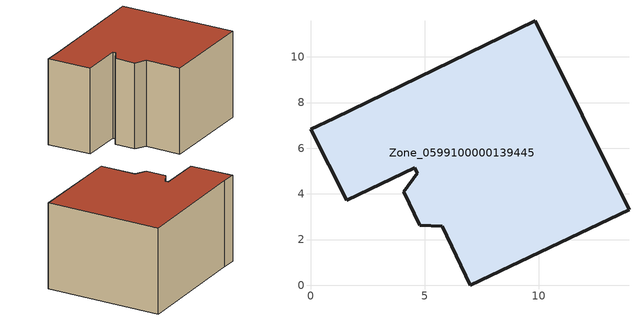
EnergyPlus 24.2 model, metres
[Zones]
Zone_0599100000139445
 floor ground (C_G): 4.78,2.63 4.08,4.1 4.67,4.9 4.56,5.14 1.58,3.73 0,6.83 1.05,7.3 9.85,11.58 13.95,3.3 7.01,0 5.78,2.58 z0.81
 wall outside (C_F): 1.05,7.3 0,6.83 1.58,3.73 4.56,5.14 4.67,4.9 4.08,4.1 4.78,2.63 5.78,2.58 7.01,0 13.95,3.3 9.85,11.58 1.05,7.3 z0.81:7.71
 roof outside (C_R): 13.95,3.3 9.85,11.58 1.05,7.3 0,6.83 1.58,3.73 4.56,5.14 4.67,4.9 4.08,4.1 4.78,2.63 5.78,2.58 7.01,0 z7.71
[BUILDING]
Pand.0599100000139445: North Axis=0; Terrain=City; Loads Convergence Tolerance Value=0.04; Temperature Convergence Tolerance Value=0.4; Solar Distribution=FullExterior; Maximum Number of Warmup Days=25; Minimum Number of Warmup Days=1
[Site:Location]
Rotterdam.The.Hague.AP_ZH_NLD Design_Conditions: Latitude=51.96; Longitude=4.45; Time Zone=1; Elevation=-4.5
[SITE:GROUNDTEMPERATURE:BUILDINGSURFACE]
18, 18, 18, 18, 18, 18, 18, 18, 18, 18, 18, 18
[MATERIAL] Thermal Absorptance=0.9; Solar Absorptance=0.7; Visible Absorptance=0.7
Name | Roughness | Thickness | Conductivity | Density | Specific Heat
G.TC.1946 | MediumSmooth | 0.15 | 1 | 540 | 1210
F.TC.1946 | Rough | 0.3 | 0.857143 | 1920 | 840
R.TC.1946 | MediumRough | 0.2 | 0.909091 | 1500 | 1000
[CONSTRUCTION]
C_G: G.TC.1946
C_F: F.TC.1946
C_R: R.TC.1946
[ZONE]
Zone_0599100000139445: Type=1; Multiplier=1; Ceiling Height=Autocalculate; Volume=Autocalculate; Floor Area=autocalculate; Part of Total Floor Area=Yes
[ZONEINFILTRATION:DESIGNFLOWRATE]
Infil_Zone_0599100000139445: Zone or ZoneList or Space or SpaceList=Zone_0599100000139445; Schedule=AlwaysOn; Design Flow Rate Calculation Method=Flow/Area; Flow Rate per Floor Area=0.003; Constant Term Coefficient=1; Temperature Term Coefficient=0; Velocity Term Coefficient=0; Velocity Squared Term Coefficient=0
[HVACTEMPLATE:ZONE:IDEALLOADSAIRSYSTEM]
Zone_0599100000139445: Maximum Heating Supply Air Temperature=50; Minimum Cooling Supply Air Temperature=13; Maximum Heating Supply Air Humidity Ratio=0.0156; Minimum Cooling Supply Air Humidity Ratio=0.0077; Heating Limit=NoLimit; Cooling Limit=NoLimit; Dehumidification Control Type=ConstantSensibleHeatRatio; Cooling Sensible Heat Ratio=0.7; Dehumidification Setpoint=60; Humidification Control Type=None; Humidification Setpoint=30; Outdoor Air Method=None; Outdoor Air Flow Rate per Person=0.00944; Outdoor Air Flow Rate per Zone Floor Area=0; Outdoor Air Flow Rate per Zone=0; Demand Controlled Ventilation Type=None; Outdoor Air Economizer Type=NoEconomizer; Heat Recovery Type=None; Sensible Heat Recovery Effectiveness=0.7; Latent Heat Recovery Effectiveness=0.65
[ZONECONTROL:THERMOSTAT]
ThermostatControl_Zone_0599100000139445: Zone or ZoneList=Zone_0599100000139445; Control Type Schedule=DualSetpointControlType; Control 1=Thermostat_Zone_0599100000139445; Temperature Difference Between Cutout And Setpoint=0
[THERMOSTATSETPOINT:DUALSETPOINT]
Thermostat_Zone_0599100000139445: Heating Setpoint Temperature Schedule=HeatingSetpoint_Zone_0599100000139445; Cooling Setpoint Temperature Schedule=CoolingSetpoint_Zone_0599100000139445
[SCHEDULE:COMPACT]
HeatingSetpoint_Zone_0599100000139445: Through: 12/31, For: AllDays, Until: 24:00, 21
CoolingSetpoint_Zone_0599100000139445: Through: 12/31, For: AllDays, Until: 24:00, 24
DualSetpointControlType: Through: 12/31, For: AllDays, Until: 24:00, 4
AlwaysOn: Through: 12/31, For: AllDays, Until: 24:00, 1
